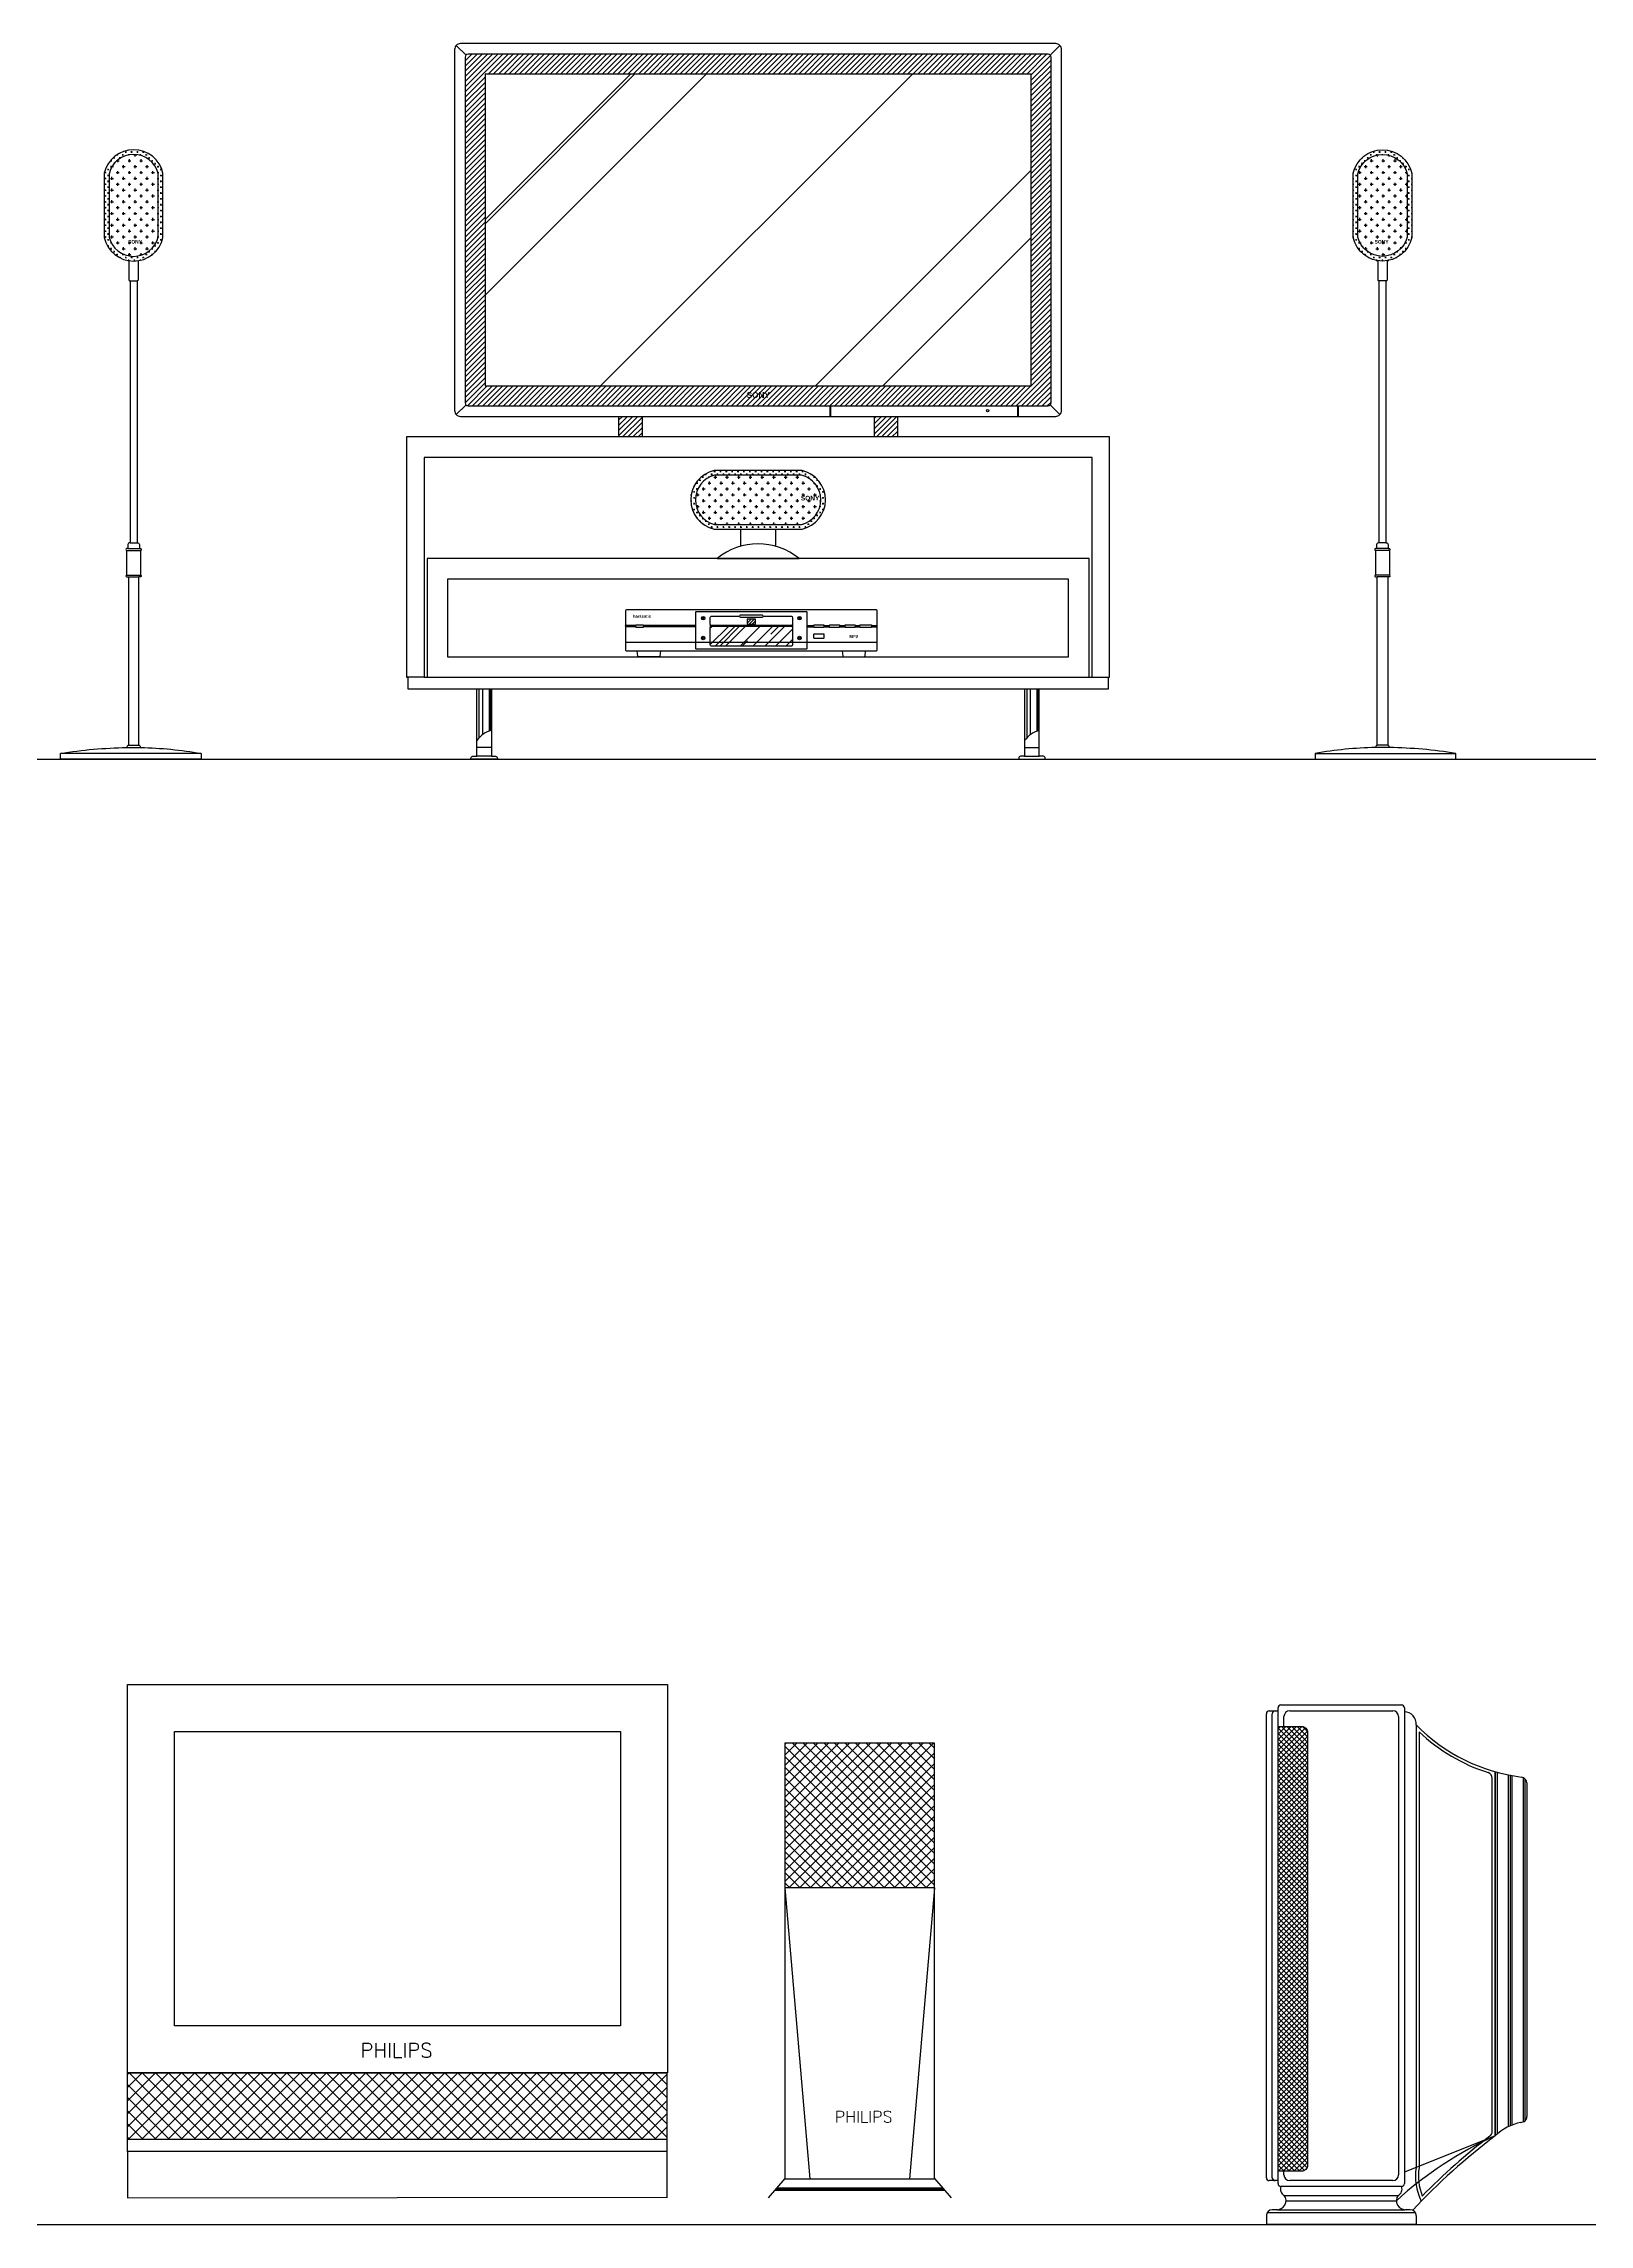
# Model space of a CAD drawing. Header units: inches. Extents: x 11.8 to 54.3, y 10.8 to 35.6.
# Drawn here: x 46.897 to 49.535, y 28.998 to 32.719 of the extents above; entities that cross this region are included whole.
import ezdxf
from ezdxf.enums import TextEntityAlignment as Align

# ---------------------------------------------------------------- set-up
doc = ezdxf.new("R2010")
doc.units = ezdxf.units.IN
doc.header["$MEASUREMENT"] = 0
for name, color, linetype in [('02', 2, 'Continuous'), ('1', 1, 'Continuous'), ('4', 4, 'Continuous'), ('8', 8, 'Continuous')]:
    doc.layers.add(name, color=color, linetype=linetype)
doc.styles.add('HT2', font='swisseb.ttf')
doc.styles.get("Standard").update_dxf_attribs({"font": 'arial.ttf'})
pattern_1 = [(0, (-11.899212, 33.11944), (0.01, 0.01), [0.005, -0.015]), (90, (-11.896712, 33.11694), (-0.01, 0.01), [0.005, -0.015])]
pattern_2 = [(0, (-11.8992117, 33.1194395), (0.005, 0.005), [0.0025, -0.0075]), (90, (-11.8979617, 33.1181895), (-0.005, 0.005), [0.0025, -0.0075])]
pattern_3 = [(45, (-11.8992117, 33.1194395), (-0.00176776695, 0.00176776695), [])]
pattern_4 = [(45, (-11.8992117, 33.1194395), (-0.0044194174, 0.0044194174), [])]

msp = doc.modelspace()

# ---------------------------------------------------------------- hatches: boundary and pattern name
at = {"layer": '8'}
h = msp.add_hatch(dxfattribs=at)
h.set_pattern_fill('ANSI31,_O', color=256, scale=0.05)
h.set_pattern_definition(pattern_4)
h.paths.add_polyline_path([(47.6162, 32.1063, 0.414214), (47.6212, 32.1013), (48.6112, 32.1013, 0.414214), (48.6162, 32.1063), (48.6162, 32.6963, 0.414214), (48.6112, 32.7013), (47.6212, 32.7013, 0.414214), (47.6162, 32.6963)])
h.paths.add_polyline_path([(47.6502, 32.1353), (48.5822, 32.1353), (48.5822, 32.6673), (47.6502, 32.6673)], flags=16)
h.paths.add_polyline_path([(48.0896, 32.1118), (48.1433, 32.1118), (48.1433, 32.1276), (48.0896, 32.1276)], flags=24)
h = msp.add_hatch(dxfattribs=at)
h.set_pattern_fill('AR-RROOF', color=256, scale=0.02, angle=45, style=0)
h.set_pattern_definition([(45, (-35.66843, 45.2397), (0.4310523, 1.1494728), [7.62, -1.016, 2.54, -0.508]), (45, (-35.3703, 45.89706), (-0.83696, 0.1185394), [1.524, -0.16764, 3.048, -0.381]), (45, (-35.79416, 45.72464), (1.6272224, 2.1085641), [4.064, -0.7112, 2.032, -0.508])])
h.paths.add_polyline_path([(47.6502, 32.1353), (48.5822, 32.1353), (48.5822, 32.6673), (47.6502, 32.6673)])
h = msp.add_hatch(dxfattribs=at)
h.set_pattern_fill('CROSS,_O', color=256, scale=0.02)
h.set_pattern_definition(pattern_2)
h.paths.add_polyline_path([(47.1004, 32.4983, 0.8), (47.0004, 32.4983), (47.0004, 32.3883, 0.8), (47.1004, 32.3883)])
h.paths.add_polyline_path([(47.0924, 32.3893, -0.783978), (47.0084, 32.3893), (47.0084, 32.4974, -0.783978), (47.0924, 32.4974)], flags=16)
h.paths.add_polyline_path([(47.0367, 32.3765), (47.0689, 32.3765), (47.0689, 32.3859), (47.0367, 32.3859)], flags=8)
h = msp.add_hatch(dxfattribs=at)
h.set_pattern_fill('CROSS,_O', color=256, scale=0.04)
h.set_pattern_definition(pattern_1)
h.paths.add_polyline_path([(47.0924, 32.4974, 0.783978), (47.0084, 32.4974), (47.0084, 32.3893, 0.783978), (47.0924, 32.3893)])
h.paths.add_polyline_path([(47.0367, 32.3765), (47.0689, 32.3765), (47.0689, 32.3859), (47.0367, 32.3859)], flags=24)
h = msp.add_hatch(dxfattribs=at)
h.set_pattern_fill('CROSS,_O', color=256, scale=0.02)
h.set_pattern_definition(pattern_2)
h.paths.add_polyline_path([(49.1319, 32.3883, 0.8), (49.2319, 32.3883), (49.2319, 32.4983, 0.8), (49.1319, 32.4983)])
h.paths.add_polyline_path([(49.1399, 32.4974, -0.783978), (49.2239, 32.4974), (49.2239, 32.3893, -0.783978), (49.1399, 32.3893)], flags=16)
h.paths.add_polyline_path([(49.1643, 32.3765), (49.1965, 32.3765), (49.1965, 32.3859), (49.1643, 32.3859)], flags=8)
h = msp.add_hatch(dxfattribs=at)
h.set_pattern_fill('CROSS,_O', color=256, scale=0.04)
h.set_pattern_definition(pattern_1)
h.paths.add_polyline_path([(49.1399, 32.3893, 0.783978), (49.2239, 32.3893), (49.2239, 32.4974, 0.783978), (49.1399, 32.4974)])
h.paths.add_polyline_path([(49.1643, 32.3765), (49.1965, 32.3765), (49.1965, 32.3859), (49.1643, 32.3859)], flags=24)
h = msp.add_hatch(dxfattribs=at)
h.set_pattern_fill('ANSI31,_O', color=256, scale=0.05)
h.set_pattern_definition(pattern_4)
h.paths.add_polyline_path([(47.9182, 32.0583), (47.9182, 32.0833), (47.8782, 32.0833), (47.8782, 32.0583)])
h.paths.add_polyline_path([(47.8782, 32.0483), (47.9182, 32.0483), (47.9182, 32.0583), (47.8782, 32.0583)])
h = msp.add_hatch(dxfattribs=at)
h.set_pattern_fill('ANSI31,_O', color=256, scale=0.05)
h.set_pattern_definition(pattern_4)
h.paths.add_polyline_path([(48.3541, 32.0583), (48.3541, 32.0833), (48.3141, 32.0833), (48.3141, 32.0583)])
h.paths.add_polyline_path([(48.3141, 32.0483), (48.3541, 32.0483), (48.3541, 32.0583), (48.3141, 32.0583)])
h = msp.add_hatch(dxfattribs=at)
h.set_pattern_fill('CROSS,_O', color=256, scale=0.02)
h.set_pattern_definition(pattern_2)
h.paths.add_polyline_path([(48.0412, 31.9908, 0.8), (48.0412, 31.8908), (48.1912, 31.8908, 0.8), (48.1912, 31.9908)])
h.paths.add_polyline_path([(48.1903, 31.9828, -0.783978), (48.1903, 31.8988), (48.0421, 31.8988, -0.783978), (48.0421, 31.9828)], flags=16)
h.paths.add_polyline_path([(48.1836, 31.9375), (48.2265, 31.9375), (48.2265, 31.9501), (48.1836, 31.9501)], flags=24)
h = msp.add_hatch(dxfattribs=at)
h.set_pattern_fill('CROSS,_O', color=256, scale=0.04)
h.set_pattern_definition(pattern_1)
h.paths.add_polyline_path([(48.0421, 31.9828, 0.783978), (48.0421, 31.8988), (48.1903, 31.8988, 0.783978), (48.1903, 31.9828)])
h.paths.add_polyline_path([(48.1836, 31.9375), (48.2265, 31.9375), (48.2265, 31.9501), (48.1836, 31.9501)], flags=9)
h = msp.add_hatch(dxfattribs=at)
h.set_pattern_fill('ANSI31,_O', color=256, scale=0.02)
h.set_pattern_definition(pattern_3)
h.paths.add_polyline_path([(47.9204, 31.7263), (47.9204, 31.7243), (48.0097, 31.7243), (48.0097, 31.7263)])
h.paths.add_polyline_path([(47.8897, 31.7263), (47.8897, 31.7243), (47.9076, 31.7243), (47.9076, 31.7263)])
h = msp.add_hatch(dxfattribs=at)
h.set_pattern_fill('AR-RROOF,_O', color=256, scale=0.03, angle=45)
h.set_pattern_definition([(45, (-4.739308, 35.081425), (0.025455844, 0.067882251), [0.45, -0.06, 0.15, -0.03]), (45, (-4.7217, 35.120245), (-0.049426764, 0.007000357), [0.09, -0.0099, 0.18, -0.0225]), (45, (-4.746733, 35.110063), (0.0960958116, 0.124521504), [0.24, -0.042, 0.12, -0.03])])
h.paths.add_polyline_path([(48.0367, 31.7253, 0.414214), (48.0347, 31.7233), (48.0347, 31.6983), (48.1747, 31.6983), (48.1747, 31.7233, 0.414214), (48.1727, 31.7253)])
h.paths.add_polyline_path([(48.1727, 31.6913, 0.414214), (48.1747, 31.6933), (48.1747, 31.6983), (48.0347, 31.6983), (48.0347, 31.6933, 0.414214), (48.0367, 31.6913)])
h = msp.add_hatch(dxfattribs=at)
h.set_pattern_fill('ANSI31,_O', color=256, scale=0.03)
h.set_pattern_definition([(45, (-11.8992117, 33.1194395), (-0.00265165043, 0.00265165043), [])])
h.paths.add_polyline_path([(48.1119, 31.7287), (48.1119, 31.7373), (48.0974, 31.7373), (48.0974, 31.7287)])
h = msp.add_hatch(dxfattribs=at)
h.set_pattern_fill('ANSI31,_O', color=256, scale=0.02)
h.set_pattern_definition(pattern_3)
h.paths.add_polyline_path([(48.2115, 31.7243), (48.2115, 31.7263), (48.1997, 31.7263), (48.1997, 31.7243)])
h.paths.add_polyline_path([(48.2285, 31.7263), (48.2285, 31.7243), (48.2383, 31.7243), (48.2383, 31.7263)])
h.paths.add_polyline_path([(48.2648, 31.7243), (48.2648, 31.7263), (48.2553, 31.7263), (48.2553, 31.7243)])
h.paths.add_polyline_path([(48.2899, 31.7243), (48.2899, 31.7263), (48.2818, 31.7263), (48.2818, 31.7243)])
h.paths.add_polyline_path([(48.3197, 31.7243), (48.3197, 31.7263), (48.3099, 31.7263), (48.3099, 31.7243)])
h = msp.add_hatch(dxfattribs=at)
h.set_pattern_fill('ANSI37', color=256, scale=0.002, style=0)
h.set_pattern_definition([(45, (38.8880145, 43.7411415), (-0.004490128, 0.004490128), []), (135, (38.8880145, 43.7411415), (-0.004490128, -0.004490128), [])])
h.paths.add_polyline_path([(49.0037, 29.089), (49.044, 29.089, 0.414214), (49.054, 29.099), (49.054, 29.838, 0.414214), (49.044, 29.848), (49.0037, 29.848)])
h = msp.add_hatch(dxfattribs=at)
h.set_pattern_fill('ANSI37', color=256, scale=0.004, style=0)
h.set_pattern_definition([(135, (32.202759, 23.071579), (0.008980256, 0.008980256), []), (45, (32.202759, 23.071579), (0.008980256, -0.008980256), [])])
h.paths.add_polyline_path([(48.4172, 29.8194), (48.162, 29.8194), (48.162, 29.5726), (48.4172, 29.5726)])
h = msp.add_hatch(dxfattribs=at)
h.set_pattern_fill('ANSI37', color=256, scale=0.005, style=0)
h.set_pattern_definition([(45, (66.67568, 21.657368), (-0.01122532, 0.01122532), []), (135, (66.67568, 21.657368), (-0.01122532, -0.01122532), [])])
h.paths.add_polyline_path([(47.04, 29.2569), (47.04, 29.1438), (47.9604, 29.1438), (47.9604, 29.2569)])

# ---------------------------------------------------------------- linework, layer by layer
at = {"layer": '02'}
for p, q in [((47.6177, 32.6999), (47.6011, 32.7164)), ((48.6147, 32.6999), (48.6313, 32.7164)), ((47.0444, 32.3144), (47.0564, 32.3144)), ((49.1879, 32.3144), (49.1759, 32.3144)), ((47.6177, 32.1028), (47.6011, 32.0863)), ((47.8782, 32.0833), (47.8782, 32.0483)), ((47.9182, 32.0833), (47.9182, 32.0483)), ((48.2389, 32.1013), (48.2389, 32.0833)), ((48.2399, 32.1013), (48.2399, 32.0833)), ((48.3141, 32.0833), (48.3141, 32.0483)), ((48.3541, 32.0833), (48.3541, 32.0483)), ((48.5589, 32.1013), (48.5589, 32.0833)), ((48.5599, 32.1013), (48.5599, 32.0833)), ((48.6147, 32.1028), (48.6313, 32.0863)), ((48.7162, 32.0483), (47.5162, 32.0483)), ((48.6862, 32.0133), (47.5462, 32.0133)), ((47.5462, 32.0133), (47.5462, 31.6383)), ((48.6862, 31.6383), (48.6862, 32.0133)), ((48.0862, 31.8908), (48.0862, 31.8617)), ((48.1462, 31.8908), (48.1462, 31.8617)), ((47.0384, 31.8547), (47.0624, 31.8547)), ((47.0404, 31.8577), (47.0604, 31.8577)), ((47.0444, 31.8677), (47.0564, 31.8677)), ((49.1939, 31.8547), (49.1699, 31.8547)), ((49.1919, 31.8577), (49.1719, 31.8577)), ((49.1879, 31.8677), (49.1759, 31.8677)), ((47.0384, 31.8123), (47.0624, 31.8123)), ((47.0414, 31.8093), (47.0594, 31.8093)), ((49.1939, 31.8123), (49.1699, 31.8123)), ((49.1909, 31.8093), (49.1729, 31.8093)), ((47.9076, 31.7263), (47.8897, 31.7263)), ((47.9076, 31.7243), (47.8897, 31.7243)), ((48.0097, 31.7263), (47.9204, 31.7263)), ((48.0097, 31.7243), (47.9204, 31.7243)), ((48.0347, 31.7283), (48.0347, 31.7233)), ((48.1747, 31.7283), (48.1747, 31.7233)), ((48.1997, 31.7263), (48.2115, 31.7263)), ((48.1997, 31.7243), (48.2115, 31.7243)), ((48.2285, 31.7263), (48.2383, 31.7263)), ((48.2285, 31.7243), (48.2383, 31.7243)), ((48.2553, 31.7263), (48.2648, 31.7263)), ((48.2553, 31.7243), (48.2648, 31.7243)), ((48.2818, 31.7263), (48.2899, 31.7263)), ((48.2818, 31.7243), (48.2899, 31.7243)), ((48.3099, 31.7263), (48.3197, 31.7263)), ((48.3099, 31.7243), (48.3197, 31.7243)), ((47.8897, 31.6983), (48.3197, 31.6983)), ((47.5462, 31.6383), (47.5162, 31.6383)), ((47.5462, 31.6383), (48.6862, 31.6383)), ((48.6862, 31.6383), (48.7162, 31.6383)), ((47.6397, 31.6183), (47.6397, 31.5344)), ((47.6456, 31.6183), (47.6456, 31.5398)), ((47.6571, 31.6183), (47.6571, 31.5463)), ((47.6589, 31.6183), (47.6589, 31.547)), ((48.5747, 31.6183), (48.5747, 31.5344)), ((48.5806, 31.6183), (48.5806, 31.5398)), ((48.5921, 31.6183), (48.5921, 31.5463)), ((48.5939, 31.6183), (48.5939, 31.547)), ((47.0414, 31.5223), (47.0594, 31.5223)), ((47.6612, 31.5183), (47.6362, 31.5183)), ((48.5712, 31.5183), (48.5962, 31.5183)), ((49.1909, 31.5223), (49.1729, 31.5223)), ((47.1654, 31.5083), (46.9254, 31.5083)), ((47.6612, 31.5033), (47.6362, 31.5033)), ((48.5712, 31.5033), (48.5962, 31.5033)), ((49.0669, 31.5083), (49.3069, 31.5083)), ((48.9937, 29.078), (48.9937, 29.8697)), ((49.0137, 29.848), (49.0137, 29.8647)), ((49.0237, 29.8747), (49.1994, 29.8747)), ((49.2094, 29.8647), (49.2094, 29.083)), ((49.2394, 29.8506), (49.2394, 29.0954)), ((49.2444, 29.8387), (49.2444, 29.095)), ((49.3743, 29.1502), (49.3743, 29.7708)), ((49.3748, 29.1499), (49.3748, 29.7706)), ((49.378, 29.1528), (49.378, 29.7698)), ((49.3693, 29.1569), (49.3693, 29.7596)), ((49.3971, 29.1653), (49.3971, 29.7652)), ((49.4002, 29.1667), (49.4002, 29.7646)), ((49.4034, 29.1681), (49.4034, 29.764)), ((49.4225, 29.1733), (49.4225, 29.7607)), ((49.4256, 29.1756), (49.4256, 29.7584)), ((48.162, 29.5726), (48.2048, 29.076)), ((48.4172, 29.5726), (48.162, 29.5726)), ((48.4172, 29.5726), (48.3744, 29.076)), ((47.04, 29.1438), (47.9604, 29.1438)), ((47.04, 29.1227), (47.04, 29.0438)), ((47.9604, 29.1227), (47.9604, 29.0438)), ((48.162, 29.0765), (48.1335, 29.0438)), ((48.4172, 29.0765), (48.4457, 29.0438)), ((49.0137, 29.083), (49.0137, 29.089)), ((49.1994, 29.073), (49.0237, 29.073)), ((47.04, 29.0438), (47.9604, 29.0447)), ((48.435, 29.056), (48.1442, 29.056)), ((48.4332, 29.0581), (48.146, 29.0581)), ((48.4315, 29.0601), (48.1477, 29.0601)), ((49.0144, 29.0479), (49.2086, 29.0479)), ((49.0174, 29.0388), (49.2057, 29.0388)), ((48.985, 29.0184), (49.238, 29.0184)), ((49.003, 29.0234), (49.22, 29.0234))]:
    msp.add_line(p, q, dxfattribs=at)
for points in [[(47.6082, 32.0833), (48.6242, 32.0833, 0.414214), (48.6342, 32.0933), (48.6342, 32.7093, 0.414214), (48.6242, 32.7193), (47.6082, 32.7193, 0.414214), (47.5982, 32.7093), (47.5982, 32.0933, 0.414214)], [(47.6212, 32.1013), (48.6112, 32.1013, 0.414214), (48.6162, 32.1063), (48.6162, 32.6963, 0.414214), (48.6112, 32.7013), (47.6212, 32.7013, 0.414214), (47.6162, 32.6963), (47.6162, 32.1063, 0.414214)], [(47.0004, 32.3883, 0.8), (47.1004, 32.3883), (47.1004, 32.4983, 0.8), (47.0004, 32.4983)], [(47.0084, 32.3893, 0.783978), (47.0924, 32.3893), (47.0924, 32.4974, 0.783978), (47.0084, 32.4974)], [(49.2319, 32.3883, -0.8), (49.1319, 32.3883), (49.1319, 32.4983, -0.8), (49.2319, 32.4983)], [(49.2239, 32.3893, -0.783978), (49.1399, 32.3893), (49.1399, 32.4974, -0.783978), (49.2239, 32.4974)], [(48.0412, 31.9908, 0.8), (48.0412, 31.8908), (48.1912, 31.8908, 0.8), (48.1912, 31.9908)], [(48.0421, 31.9828, 0.783978), (48.0421, 31.8988), (48.1903, 31.8988, 0.783978), (48.1903, 31.9828)], [(48.1862, 31.8408, 0.357143), (48.0462, 31.8408)], [(48.0097, 31.7493, -0.414214), (48.0107, 31.7503), (48.1987, 31.7503, -0.414214), (48.1997, 31.7493), (48.1997, 31.6873, -0.414214), (48.1987, 31.6863), (48.0107, 31.6863, -0.414214), (48.0097, 31.6873)], [(48.1235, 31.7407, 0.820377), (48.1235, 31.744), (48.0858, 31.744, 0.820377), (48.0858, 31.7407)], [(47.9086, 31.7278), (47.9194, 31.7278, -0.414214), (47.9204, 31.7268), (47.9204, 31.7238, -0.414214), (47.9194, 31.7228), (47.9086, 31.7228, -0.414214), (47.9076, 31.7238), (47.9076, 31.7268, -0.414214)], [(48.1727, 31.6913), (48.0367, 31.6913, -0.414214), (48.0347, 31.6933), (48.0347, 31.7233, -0.414214), (48.0367, 31.7253), (48.1727, 31.7253, -0.414214), (48.1747, 31.7233), (48.1747, 31.6933, -0.414214)], [(48.2125, 31.7278), (48.2275, 31.7278, -0.414214), (48.2285, 31.7268), (48.2285, 31.7238, -0.414214), (48.2275, 31.7228), (48.2125, 31.7228, -0.414214), (48.2115, 31.7238), (48.2115, 31.7268, -0.414214)], [(48.2125, 31.7123), (48.2275, 31.7123, -0.414214), (48.2285, 31.7113), (48.2285, 31.7053, -0.414214), (48.2275, 31.7043), (48.2125, 31.7043, -0.414214), (48.2115, 31.7053), (48.2115, 31.7113, -0.414214)], [(48.2393, 31.7278), (48.2543, 31.7278, -0.414214), (48.2553, 31.7268), (48.2553, 31.7238, -0.414214), (48.2543, 31.7228), (48.2393, 31.7228, -0.414214), (48.2383, 31.7238), (48.2383, 31.7268, -0.414214)], [(48.2658, 31.7278), (48.2808, 31.7278, -0.414214), (48.2818, 31.7268), (48.2818, 31.7238, -0.414214), (48.2808, 31.7228), (48.2658, 31.7228, -0.414214), (48.2648, 31.7238), (48.2648, 31.7268, -0.414214)], [(48.2909, 31.7278), (48.3089, 31.7278, -0.414214), (48.3099, 31.7268), (48.3099, 31.7238, -0.414214), (48.3089, 31.7228), (48.2909, 31.7228, -0.414214), (48.2899, 31.7238), (48.2899, 31.7268, -0.414214)], [(46.9254, 31.4983), (46.9254, 31.5083, -0.035735), (47.0385, 31.5182), (47.0624, 31.5182, -0.038939), (47.1654, 31.5083), (47.1654, 31.4983)], [(49.3069, 31.4983), (49.3069, 31.5083, 0.035735), (49.1939, 31.5182), (49.17, 31.5182, 0.038939), (49.0669, 31.5083), (49.0669, 31.4983)], [(49.0037, 29.848), (49.044, 29.848, -0.414214), (49.054, 29.838), (49.054, 29.099, -0.414214), (49.044, 29.089), (49.0037, 29.089)]]:
    msp.add_lwpolyline(points, format="xyb", close=True, dxfattribs=at)
for points in [[(47.6502, 32.1353), (48.5822, 32.1353), (48.5822, 32.6673), (47.6502, 32.6673)], [(47.5512, 31.6383), (48.6812, 31.6383), (48.6812, 31.8408), (47.5512, 31.8408)], [(47.5862, 31.6733), (48.6462, 31.6733), (48.6462, 31.8058), (47.5862, 31.8058)], [(48.0974, 31.7287), (48.1119, 31.7287), (48.1119, 31.7373), (48.0974, 31.7373)], [(47.04, 29.9193), (47.9616, 29.9193), (47.9616, 29.2569), (47.04, 29.2569)], [(47.12, 29.8393), (47.8816, 29.8393), (47.8816, 29.3369), (47.12, 29.3369)], [(48.4172, 29.8194), (48.162, 29.8194), (48.162, 29.076), (48.4172, 29.076)], [(47.04, 29.2569), (47.9604, 29.2569), (47.9604, 29.1227), (47.04, 29.1227)]]:
    msp.add_lwpolyline(points, close=True, dxfattribs=at)
for points in [[(47.0424, 32.349), (47.0424, 32.3164, 0.414214), (47.0444, 32.3144), (47.0444, 31.8677, 0.351472), (47.0404, 31.8647), (47.0404, 31.8577), (47.0384, 31.8577, 0.691398), (47.0384, 31.8547), (47.0384, 31.8123, 0.691398), (47.0384, 31.8093), (47.0414, 31.8093), (47.0414, 31.5223, 0.304848), (47.0385, 31.5182)], [(47.0584, 32.349), (47.0584, 32.3164, -0.414214), (47.0564, 32.3144), (47.0564, 31.8677, -0.351472), (47.0604, 31.8647), (47.0604, 31.8577), (47.0624, 31.8577, -0.691398), (47.0624, 31.8547), (47.0624, 31.8123, -0.691398), (47.0624, 31.8093), (47.0594, 31.8093)], [(49.1739, 32.349), (49.1739, 32.3164, 0.414214), (49.1759, 32.3144), (49.1759, 31.8677, 0.351472), (49.1719, 31.8647), (49.1719, 31.8577), (49.1699, 31.8577, 0.691398), (49.1699, 31.8547), (49.1699, 31.8123, 0.691398), (49.1699, 31.8093), (49.1729, 31.8093)], [(49.1899, 32.349), (49.1899, 32.3164, -0.414214), (49.1879, 32.3144), (49.1879, 31.8677, -0.351472), (49.1919, 31.8647), (49.1919, 31.8577), (49.1939, 31.8577, -0.691398), (49.1939, 31.8547), (49.1939, 31.8123, -0.691398), (49.1939, 31.8093), (49.1909, 31.8093), (49.1909, 31.5223, -0.304848), (49.1939, 31.5182)], [(47.0624, 31.5182, 0.247647), (47.0594, 31.5223), (47.0594, 31.8093)], [(49.17, 31.5182, -0.247647), (49.1729, 31.5223), (49.1729, 31.8093)], [(47.8897, 31.7513), (47.8897, 31.6853, 0.414214), (47.8917, 31.6833), (48.3177, 31.6833, 0.414214), (48.3197, 31.6853), (48.3197, 31.7513, 0.414214), (48.3177, 31.7533), (47.8917, 31.7533)], [(48.1249, 31.7423), (48.1727, 31.7423, -0.414214), (48.1747, 31.7403), (48.1747, 31.7283, -0.414214), (48.1727, 31.7263), (48.0367, 31.7263, -0.414214), (48.0347, 31.7283), (48.0347, 31.7403, -0.414214), (48.0367, 31.7423), (48.0844, 31.7423)], [(47.9497, 31.6833), (47.9487, 31.6743, -0.414214), (47.9477, 31.6733), (47.9117, 31.6733, -0.414214), (47.9107, 31.6743), (47.9097, 31.6833)], [(48.2597, 31.6833), (48.2607, 31.6743, 0.414214), (48.2617, 31.6733), (48.2977, 31.6733, 0.414214), (48.2987, 31.6743), (48.2997, 31.6833)], [(47.6612, 31.6183), (47.6612, 31.5033), (47.6682, 31.5033, -0.414214), (47.6712, 31.5003), (47.6712, 31.4983), (47.6262, 31.4983), (47.6262, 31.5003, -0.414214), (47.6292, 31.5033), (47.6362, 31.5033), (47.6362, 31.6183)], [(48.5712, 31.6183), (48.5712, 31.5033), (48.5642, 31.5033, 0.414214), (48.5612, 31.5003), (48.5612, 31.4983), (48.6062, 31.4983), (48.6062, 31.5003, 0.414214), (48.6032, 31.5033), (48.5962, 31.5033), (48.5962, 31.6183)]]:
    msp.add_lwpolyline(points, format="xyb", dxfattribs=at)
for points in [[(47.5162, 32.0483), (47.5162, 31.6383), (47.5182, 31.6383), (47.5182, 31.6183), (48.7142, 31.6183), (48.7142, 31.6383), (48.7162, 31.6383), (48.7162, 32.0483)], [(49.3743, 29.7607), (49.3743, 29.1494), (49.2194, 29.0874)]]:
    msp.add_lwpolyline(points, dxfattribs=at)
for centre, radius in [((48.5079, 32.0929), 0.002), ((48.0225, 31.7391), 0.003), ((48.0225, 31.7391), 0.0015), ((48.1869, 31.7391), 0.003), ((48.1869, 31.7391), 0.0015), ((48.0225, 31.7051), 0.003), ((48.0225, 31.7051), 0.0015), ((48.1869, 31.7051), 0.003), ((48.1869, 31.7051), 0.0015)]:
    msp.add_circle(centre, radius, dxfattribs=at)
for centre, radius, start, end in [((47.8917, 31.7513), 0.002, 90, 180), ((47.6748, 31.5017), 0.048, 106.5074, 143.6375), ((48.6098, 31.5017), 0.048, 106.5074, 143.6375), ((48.9987, 29.8697), 0.005, 90, 180), ((49.0237, 29.8647), 0.01, 90, 180), ((49.1994, 29.8647), 0.01, 0, 90), ((49.4583, 30.0667), 0.3126, 226.819, 252.1342), ((49.3593, 29.7596), 0.01, 0, 72.1342), ((49.6395, 28.5612), 0.6452, 114.2697, 132.2539), ((50.0358, 28.2742), 1.1021, 127.4677, 135.4942), ((49.3593, 29.1569), 0.01, 307.4677, 0), ((48.9987, 29.078), 0.005, 180, 270), ((49.0237, 29.083), 0.01, 180, 270), ((49.1994, 29.083), 0.01, 270, 0), ((49.3344, 29.0808), 0.0962, 171.2427, 206.3919), ((49.3344, 29.0808), 0.0912, 171.0054, 201.8969)]:
    msp.add_arc(centre, radius, start, end, dxfattribs=at)
at = {"layer": '1'}
for p, q in [((33.6152, 31.4983), (53.9414, 31.4983)), ((33.6152, 28.9983), (53.9414, 28.9983))]:
    msp.add_line(p, q, dxfattribs=at)
at = {"layer": '4'}
for p, q in [((49.0037, 29.068), (49.0037, 29.8797)), ((49.0087, 29.8847), (49.2144, 29.8847)), ((49.2194, 29.8797), (49.2194, 29.068)), ((48.9837, 29.078), (48.9837, 29.8697)), ((48.9887, 29.8747), (49.0037, 29.8747)), ((49.4283, 29.7516), (49.4283, 29.1824)), ((49.0037, 29.073), (48.9887, 29.073)), ((49.2144, 29.063), (49.0087, 29.063)), ((48.9837, 29.0134), (48.9837, 28.9983)), ((49.2394, 28.9983), (48.9837, 28.9983)), ((49.003, 29.0234), (48.9937, 29.0234)), ((49.2294, 29.0234), (49.22, 29.0234)), ((49.2394, 29.0134), (49.2394, 28.9983))]:
    msp.add_line(p, q, dxfattribs=at)
for centre, radius, start, end in [((49.0087, 29.8797), 0.005, 90, 180), ((49.2144, 29.8797), 0.005, 0, 90), ((48.9887, 29.8697), 0.005, 90, 180), ((49.2193, 29.8528), 0.0202, 353.8985, 89.7696), ((49.4583, 30.0667), 0.3076, 224.6279, 262.7316), ((49.4183, 29.7516), 0.01, 0, 83.7995), ((49.4183, 29.1824), 0.01, 267.9601, 0), ((50.0358, 28.2742), 1.0971, 127.0821, 136.9946), ((49.4364, 29.0846), 0.0897, 101.8439, 133.7341), ((48.9887, 29.078), 0.005, 180, 270), ((49.0087, 29.068), 0.005, 180, 270), ((49.0197, 29.0585), 0.0119, 157.8596, 243.8761), ((49.2034, 29.0585), 0.0119, 296.1239, 22.1404), ((49.2144, 29.068), 0.005, 270, 0), ((49.0019, 29.0388), 0.0154, 265.969, 35.8654), ((49.2211, 29.0388), 0.0154, 144.1346, 274.031), ((48.9937, 29.0134), 0.01, 90, 180), ((49.2294, 29.0134), 0.01, 0, 90)]:
    msp.add_arc(centre, radius, start, end, dxfattribs=at)

# ---------------------------------------------------------------- texts
at = {"layer": '02', "style": 'HT2'}
for height, p in [(0.006, (47.0528, 32.3782)), (0.006, (49.1804, 32.3782)), (0.01, (48.1165, 32.1147)), (0.008, (48.205, 31.9398))]:
    msp.add_text('SONY', height=height, dxfattribs=at).set_placement(p, align=Align.CENTER)
for s, p in [('harseatic', (47.9028, 31.7397)), ('MP3', (48.2723, 31.7054))]:
    msp.add_text(s, height=0.005, dxfattribs=at).set_placement(p)
at = {"layer": '02', "attachment_point": 1}
for insert, char_height in [((47.4376, 29.3077), 0.0245), ((48.2473, 29.1918), 0.0196)]:
    msp.add_mtext('\\Fromans.shx;PHILIPS', dxfattribs=dict(at, insert=insert, char_height=char_height))

doc.saveas('drawing.dxf')
